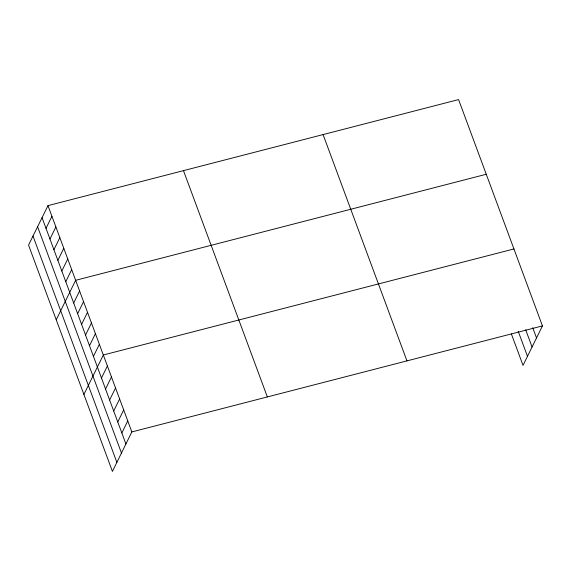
<?xml version="1.0" encoding="UTF-8"?>
<svg xmlns="http://www.w3.org/2000/svg" width="571" height="571" viewBox="0 0 571 571"><rect width="100%" height="100%" fill="white"/><g stroke="black" fill="none" stroke-linecap="round" stroke-linejoin="round"><path stroke-width="0.86" d="M47.978 205.631L28.55 245.102L112.416 471.41L131.844 431.933L47.978 205.631L458.584 99.59L542.45 325.898L523.022 365.369L511.388 333.964M46.001 228.343L51.932 216.295M49.955 239.013L55.879 226.965M53.91 249.684L59.834 237.636M57.864 260.347L63.788 248.299M61.818 271.018L67.742 258.97M65.772 281.689L71.696 269.64M56.229 319.781L75.65 280.311L486.256 174.269M73.68 303.023L79.605 290.974M77.635 313.693L83.559 301.645M81.582 324.364L87.513 312.316M85.536 335.027L91.467 322.979M89.49 345.698L95.421 333.65M93.444 356.368L99.375 344.32M83.901 394.461L103.33 354.991L513.936 248.949M101.474 378.023L107.405 365.982M105.549 389.015L111.473 376.974M109.618 400.007L115.549 387.966M113.693 410.999L119.624 398.958M117.769 421.99L123.693 409.949M121.844 432.982L127.768 420.941M131.844 431.933L542.45 325.898M532.736 327.733L536.519 337.939M525.67 329.724L532.065 346.997M518.168 331.194L527.476 356.318M323.079 134.585L406.952 360.886M183.477 170.636L267.342 396.938M42.047 217.672L125.913 443.974M37.593 226.73L121.459 453.031M33.004 236.051L116.869 462.353"/></g></svg>
